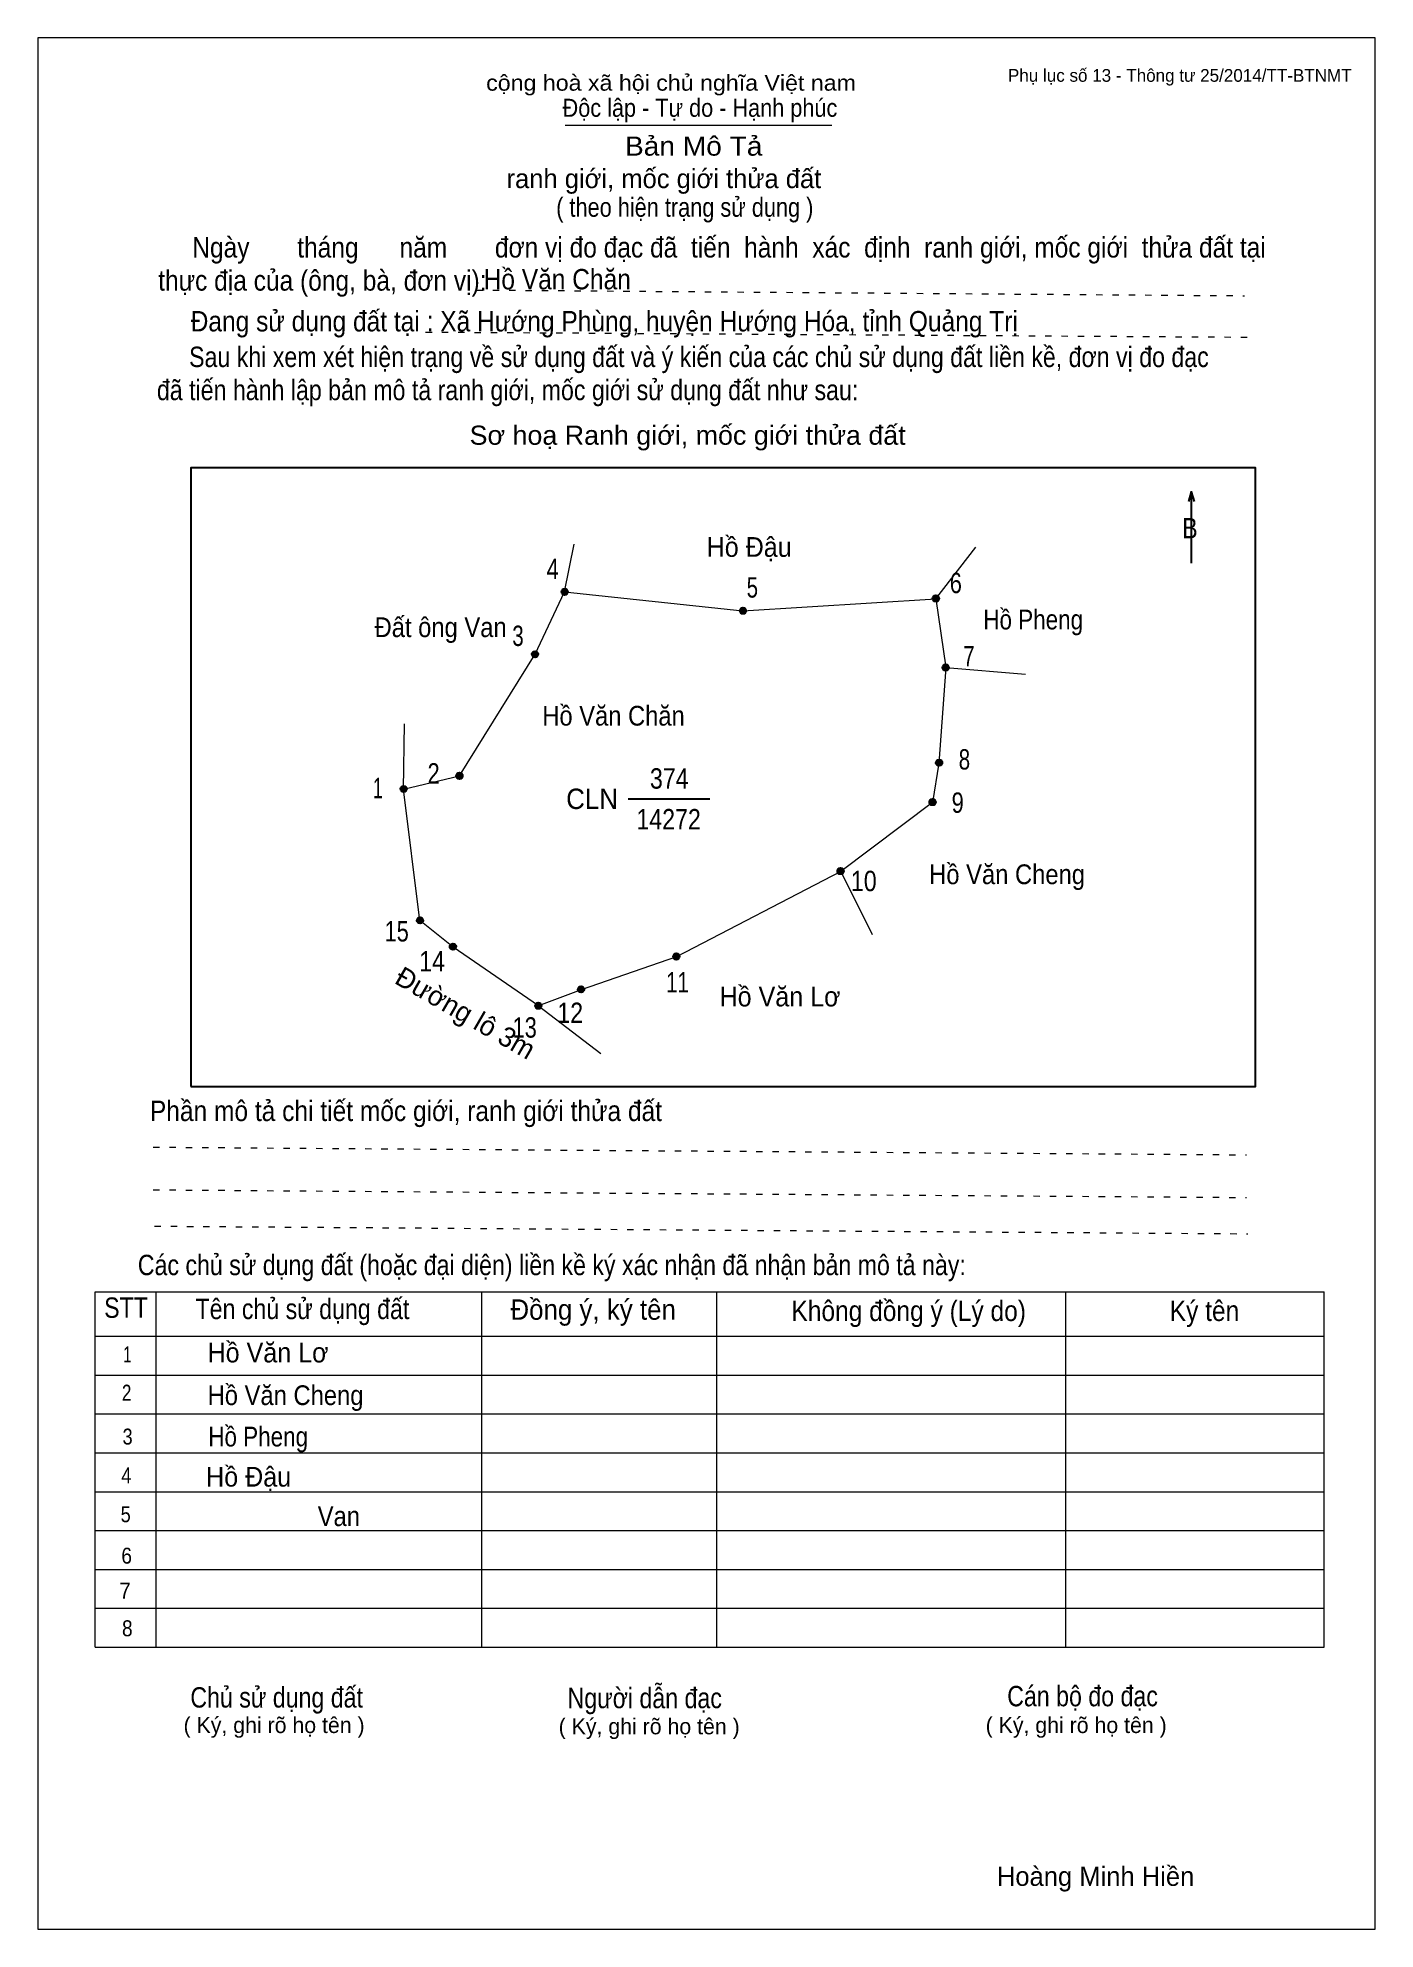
# Model space of a CAD drawing. Header units: centimetres. Extents: x 0 to 21, y 0 to 29.7.
import ezdxf
from ezdxf.enums import TextEntityAlignment as Align

# ---------------------------------------------------------------- set-up
doc = ezdxf.new("R2010")
doc.units = ezdxf.units.CM
doc.header["$LTSCALE"] = 0.13
doc.linetypes.add('DOTTED', pattern=[1.5, 0.3, -1.2])
for name, color, linetype, lineweight in [('1', 7, 'Continuous', 13), ('32', 7, 'Continuous', 25), ('33', 7, 'Continuous', 25), ('61', 7, 'Continuous', 13), ('62', 7, 'Continuous', 13)]:
    doc.layers.add(name, color=color, linetype=linetype, lineweight=lineweight)
for name, color, linetype in [('34', 7, 'Continuous'), ('45', 7, 'Continuous'), ('63', 7, 'Continuous')]:
    doc.layers.add(name, color=color, linetype=linetype)

msp = doc.modelspace()

# ---------------------------------------------------------------- hatches: boundary and pattern name
at = {"layer": '32'}
for points in [[(8.3218, 21, 1), (8.2218, 21, 1)], [(14.1512, 20.8968, 1), (14.0512, 20.8968, 1)], [(11.123, 20.7023, 1), (11.023, 20.7023, 1)], [(7.8575, 20.0198, 1), (7.7575, 20.0198, 1)], [(14.306, 19.8135, 1), (14.206, 19.8135, 1)], [(6.671, 18.1111, 1), (6.571, 18.1111, 1)], [(14.2028, 18.3175, 1), (14.1028, 18.3175, 1)], [(5.794, 17.9048, 1), (5.694, 17.9048, 1)], [(14.0996, 17.6984, 1), (13.9996, 17.6984, 1)], [(12.6552, 16.6151, 1), (12.5552, 16.6151, 1)], [(6.052, 15.8413, 1), (5.952, 15.8413, 1)], [(6.5679, 15.4286, 1), (6.4679, 15.4286, 1)], [(10.0758, 15.2738, 1), (9.9758, 15.2738, 1)], [(8.5798, 14.7579, 1), (8.4798, 14.7579, 1)], [(7.9091, 14.5, 1), (7.8091, 14.5, 1)]]:
    msp.add_hatch(color=256, dxfattribs=at).paths.add_polyline_path(points)

# ---------------------------------------------------------------- linework, layer by layer
at = {"layer": '1'}
msp.add_lwpolyline([(21, 0), (21, 29.7), (0, 29.7), (0, 0)], close=True, dxfattribs=at)
at = {"layer": '32'}
for centre in [(8.2718, 21), (14.1012, 20.8968), (11.073, 20.7023), (7.8075, 20.0198), (14.256, 19.8135), (6.621, 18.1111), (14.1528, 18.3175), (5.744, 17.9048), (14.0496, 17.6984), (12.6052, 16.6151), (6.002, 15.8413), (6.5179, 15.4286), (10.0258, 15.2738), (8.5298, 14.7579), (7.8591, 14.5)]:
    msp.add_circle(centre, 0.05, dxfattribs=at)
at = {"layer": '33'}
msp.add_line((9.27, 17.75), (10.55, 17.75), dxfattribs=at)
at = {"layer": '61'}
for p, q in [((8.27, 21), (8.42, 21.75)), ((14.1, 20.89), (14.73, 21.7)), ((14.1, 20.89), (14.26, 19.81)), ((14.26, 19.81), (15.51, 19.71)), ((5.74, 17.9), (5.76, 18.93)), ((12.61, 16.61), (13.1, 15.62)), ((7.86, 14.5), (8.84, 13.75))]:
    msp.add_line(p, q, dxfattribs=at)
for points in [[(5.74, 17.9), (6.62, 18.11), (7.81, 20.02), (8.27, 21)], [(8.27, 21), (11.07, 20.7), (14.1, 20.89)], [(14.26, 19.81), (14.15, 18.31), (14.05, 17.69), (12.61, 16.61)], [(7.86, 14.5), (6.52, 15.42), (6, 15.84), (5.74, 17.9)], [(12.61, 16.61), (10.03, 15.27), (8.53, 14.75), (7.86, 14.5)]]:
    msp.add_lwpolyline(points, dxfattribs=at)
at = {"layer": '62'}
for p, q in [((8.28, 28.33), (12.47, 28.33)), ((0.9, 10.01), (20.2, 10.01)), ((0.9, 4.43), (0.9, 10.01)), ((1.86, 4.43), (1.86, 10.01)), ((6.97, 4.43), (6.97, 9.99)), ((10.66, 4.43), (10.66, 9.99)), ((16.14, 4.43), (16.14, 10.01)), ((20.2, 4.43), (20.2, 10.01)), ((0.9, 9.31), (20.2, 9.31)), ((0.9, 8.7), (20.2, 8.7)), ((0.9, 8.09), (20.2, 8.09)), ((0.9, 7.48), (20.2, 7.48)), ((0.9, 6.87), (20.2, 6.87)), ((0.9, 6.26), (20.2, 6.26)), ((0.9, 5.65), (20.2, 5.65)), ((0.9, 5.04), (20.2, 5.04)), ((0.9, 4.43), (20.2, 4.43))]:
    msp.add_line(p, q, dxfattribs=at)
at = {"layer": '62', "linetype": 'DOTTED'}
for p, q in [((6.89, 25.74), (18.95, 25.65)), ((6.09, 25.08), (19.04, 25)), ((1.81, 12.28), (18.98, 12.16)), ((1.81, 11.61), (18.98, 11.49)), ((1.83, 11.04), (19, 10.92))]:
    msp.add_line(p, q, dxfattribs=at)
at = {"layer": '62', "lineweight": 25}
for p, q in [((18.11, 22.58), (18.11, 21.45)), ((18.11, 22.57), (18.07, 22.42)), ((18.11, 22.57), (18.16, 22.42))]:
    msp.add_line(p, q, dxfattribs=at)
msp.add_lwpolyline([(2.4, 13.23), (19.12, 13.23), (19.12, 22.95), (2.4, 22.95)], close=True, dxfattribs=at)

# ---------------------------------------------------------------- texts
at = {"layer": '32'}
for s, width, p in [('4', 0.8, (8.085, 21.2)), ('5', 0.75, (11.22, 20.91)), ('6', 0.8, (14.415, 20.98)), ('3', 0.75, (7.54, 20.15)), ('7', 0.75, (14.62, 19.83)), ('8', 0.75, (14.55, 18.21)), ('2', 0.8, (6.215, 17.99)), ('1', 0.65, (5.34, 17.76)), ('9', 0.8, (14.445, 17.53)), ('10', 0.85, (12.97, 16.3)), ('15', 0.8, (5.635, 15.51)), ('14', 0.85, (6.19, 15.04)), ('11', 0.75, (10.045, 14.71)), ('12', 0.85, (8.36, 14.23)), ('13', 0.8, (7.645, 14))]:
    msp.add_text(s, height=0.32, dxfattribs=dict(at, width=width)).set_placement(p, align=Align.CENTER)
at = {"layer": '33', "width": 0.85}
for s, p in [('374', (9.915, 17.91)), ('14272', (9.905, 17.27))]:
    msp.add_text(s, height=0.32, dxfattribs=at).set_placement(p, align=Align.CENTER)
at = {"layer": '33', "width": 0.95}
msp.add_text('CLN', height=0.32, dxfattribs=at).set_placement((9.11, 17.59), align=Align.RIGHT)
at = {"layer": '34', "width": 0.9}
msp.add_text('Hồ Văn Chăn', height=0.32, dxfattribs=at).set_placement((7, 25.75))
at = {"layer": '45'}
for s, height, width, p in [('Hồ Đậu', 0.31, 0.95, (11.17, 21.55)), ('Đất ông Van', 0.31, 0.9, (6.325, 20.29)), ('Hồ Pheng', 0.31, 0.85, (15.63, 20.41)), ('Hồ Văn Chăn', 0.3095, 0.9, (9.04, 18.9)), ('Hồ Văn Cheng', 0.31, 0.9, (15.22, 16.41)), ('Hồ Văn Lơ', 0.31, 0.95, (11.655, 14.49)), ('Hồ Văn Lơ', 0.31, 0.95, (3.615, 8.9)), ('Hồ Văn Cheng', 0.31, 0.9, (3.89, 8.23)), ('Hồ Pheng', 0.31, 0.85, (3.46, 7.58)), ('Hồ Đậu', 0.31, 0.95, (3.31, 6.95)), (' Van', 0.31, 0.9, (4.675, 6.33))]:
    msp.add_text(s, height=height, dxfattribs=dict(at, width=width)).set_placement(p, align=Align.CENTER)
msp.add_text('Đường lô 3m', height=0.3099, rotation=330, dxfattribs=at).set_placement((6.6375, 14.2541), align=Align.CENTER)
at = {"layer": '62'}
for s, height, width, p in [('cộng hoà xã hội chủ nghĩa Việt nam', 0.2474, 1.1, (7.04, 28.87)), ('Độc lập - Tự do - Hạnh phúc', 0.2828, 0.9, (8.24, 28.46)), ('Bản Mô Tả', 0.3, 1.1, (9.22, 27.85)), ('( theo hiện trạng sử dụng )', 0.3, 0.85, (8.14, 26.89)), ('     Ngày       tháng      năm       đơn vị đo đạc đã  tiến  hành  xác  định  ranh giới, mốc giới  thửa đất tại ', 0.32, 0.9, (1.89, 26.25)), ('thực địa của (ông, bà, đơn vị): ', 0.32, 0.9, (1.89, 25.73)), ('Đang sử dụng đất tại : Xã Hướng Phùng, huyện Hướng Hóa, tỉnh Quảng Trị', 0.32, 0.9, (2.4, 25.09)), ('     Sau khi xem xét hiện trạng về sử dụng đất và ý kiến của các chủ sử dụng đất liền kề, đơn vị đo đạc ', 0.32, 0.85, (1.87, 24.53)), ('đã tiến hành lập bản mô tả ranh giới, mốc giới sử dụng đất như sau:', 0.32, 0.85, (1.87, 24.01)), ('Sơ hoạ Ranh giới, mốc giới thửa đất', 0.3, 1.05, (6.78, 23.31)), ('B', 0.32, 0.85, (17.97, 21.84)), ('Phần mô tả chi tiết mốc giới, ranh giới thửa đất ', 0.32, 0.9, (1.76, 12.69)), ('Các chủ sử dụng đất (hoặc đại diện) liền kề ký xác nhận đã nhận bản mô tả này:', 0.32, 0.85, (1.57, 10.27))]:
    msp.add_text(s, height=height, dxfattribs=dict(at, width=width)).set_placement(p)
msp.add_text('ranh giới, mốc giới thửa đất', height=0.3, dxfattribs=at).set_placement((7.36, 27.34))
for s, height, width, p in [('STT', 0.32, 0.85, (1.385, 9.6)), ('Tên chủ sử dụng đất', 0.32, 0.85, (4.155, 9.58)), ('Đồng ý, ký tên', 0.32, 0.95, (8.72, 9.57)), ('Không đồng ý (Lý do)', 0.32, 0.9, (13.675, 9.55)), ('Ký tên', 0.32, 0.9, (18.32, 9.55)), ('1', 0.25, 0.7, (1.405, 8.9)), ('2', 0.25, 0.8, (1.395, 8.3)), ('3', 0.25, 0.85, (1.41, 7.61)), ('4', 0.25, 0.85, (1.39, 7)), ('5', 0.25, 0.85, (1.38, 6.39)), ('6', 0.25, 0.9, (1.395, 5.74)), ('7', 0.25, 0.95, (1.37, 5.19)), ('8', 0.25, 0.9, (1.405, 4.6)), ('Người dẫn đạc', 0.32, 0.85, (9.53, 3.47)), ('Chủ sử dụng đất', 0.32, 0.85, (3.75, 3.48)), ('Cán bộ đo đạc', 0.32, 0.85, (16.405, 3.5))]:
    msp.add_text(s, height=height, dxfattribs=dict(at, width=width)).set_placement(p, align=Align.CENTER)
for p in [(3.71, 3.08), (9.6, 3.06), (16.305, 3.08)]:
    msp.add_text('( Ký, ghi rõ họ tên )', height=0.25, dxfattribs=at).set_placement(p, align=Align.CENTER)
at = {"layer": '63'}
msp.add_text('Phụ lục số 13 - Thông tư 25/2014/TT-BTNMT', height=0.2, dxfattribs=at).set_placement((20.63, 29.01), align=Align.RIGHT)
msp.add_text('Hoàng Minh Hiền', height=0.3, dxfattribs=at).set_placement((16.61, 0.68), align=Align.CENTER)

doc.saveas('drawing.dxf')
